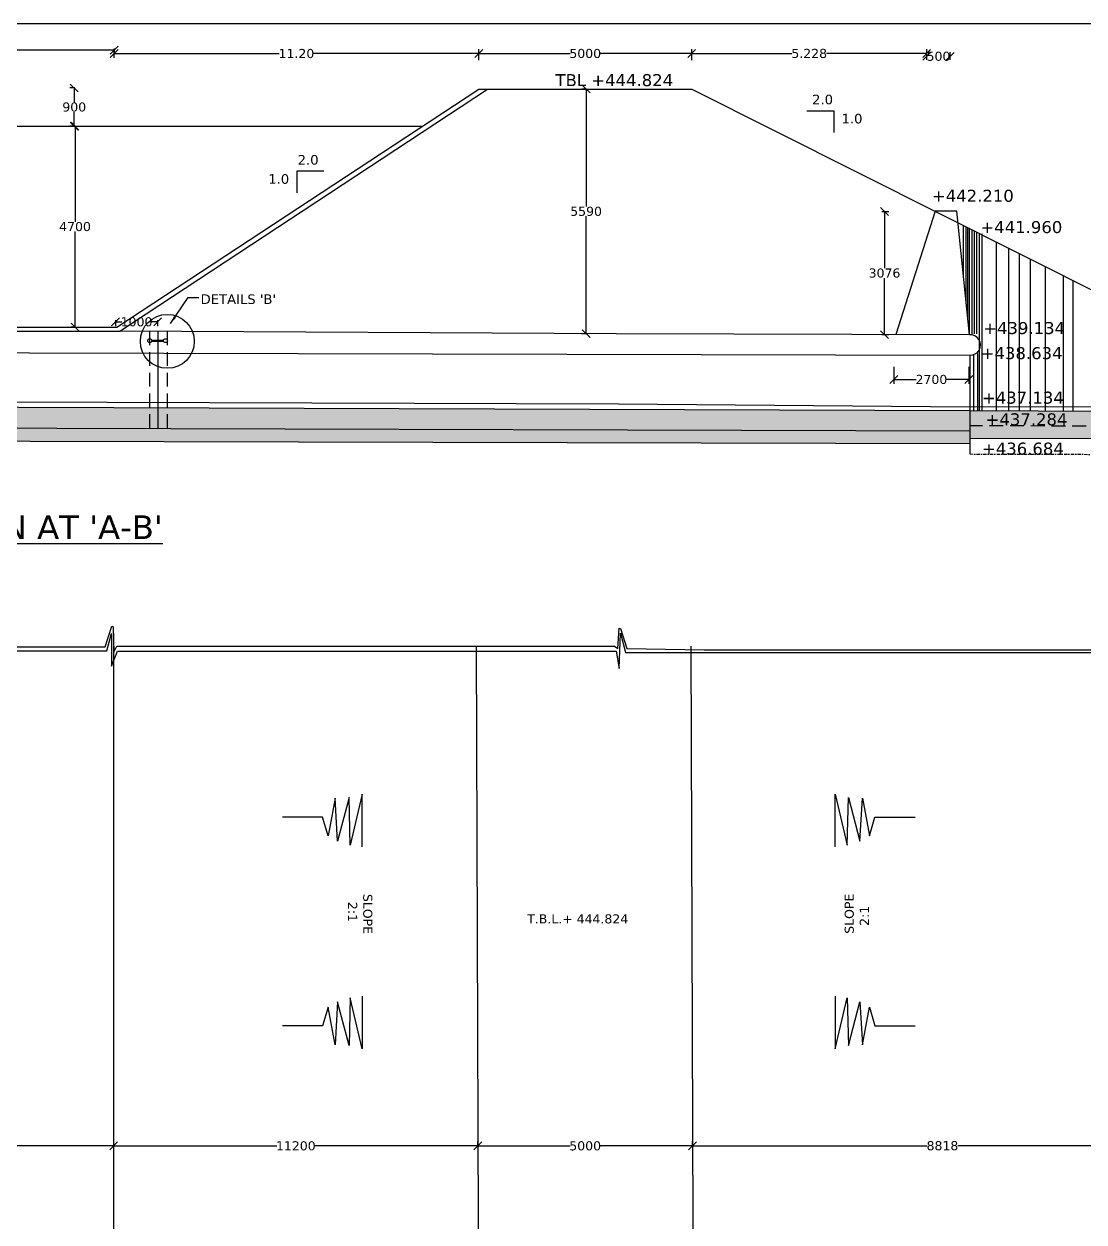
# Model space of a CAD drawing. Header units: inches. Extents: x 158 to 3095, y 377 to 1940.
# Drawn here: x 1326 to 1815, y 1388 to 1940 of the extents above; entities that cross this region are included whole.
import ezdxf

# ---------------------------------------------------------------- set-up
doc = ezdxf.new("R2010")
doc.units = ezdxf.units.IN
doc.header["$MEASUREMENT"] = 0
doc.linetypes.add('DASHDOT', pattern=[1, 0.5, -0.25, 0, -0.25])
doc.linetypes.add('HIDDEN', pattern=[9.525, 6.35, -3.175])
for name, color, linetype in [('DIMENSION', 7, 'Continuous'), ('DRAWING', 50, 'Continuous'), ('HATCH', 7, 'Continuous'), ('TEXT', 7, 'Continuous')]:
    doc.layers.add(name, color=color, linetype=linetype)
doc.styles.get("Standard").update_dxf_attribs({"font": 'verdana.ttf', "height": 4.1875})
doc.dimstyles.get("Standard").update_dxf_attribs({"dimtxt": 4.055, "dimasz": 3.625, "dimexe": 1.9925, "dimexo": 0.0625, "dimgap": 0.09, "dimtad": 0, "dimtih": 1, "dimtoh": 1, "dimdec": 0, "dimzin": 0, "dimdsep": 46, "dimtxsty": 'Standard', "dimblk": 'OBLIQUE', "dimcen": 0.09, "dimadec": 0, "dimazin": 0, "dimtfac": 1, "dimtdec": 0, "dimtofl": 0, "dimtmove": 0, "dimatfit": 3, "dimfxl": 1, "dimtolj": 1, "dimtzin": 0, "dimarcsym": 0})

# ---------------------------------------------------------------- blocks, each defined once
blk = doc.blocks.new('_Oblique')
at = {"color": 0, "linetype": 'ByBlock', "lineweight": -2}
blk.add_line((-0.5, -0.5), (0.5, 0.5), dxfattribs=at)
blk = doc.blocks.new('*D44')
at = {"layer": 'Defpoints', "color": 0, "transparency": 16777216}
for p in [(1179.3, 1422.83), (1367.7, 1422.83), (1367.7, 1422.83)]:
    blk.add_point(p, dxfattribs=at)
at = {"layer": 'DIMENSION', "color": 0, "lineweight": -2, "transparency": 16777216}
for p, q in [((1179.3, 1422.89), (1179.3, 1424.82)), ((1367.7, 1422.89), (1367.7, 1424.82)), ((1179.3, 1422.83), (1266.43, 1422.83)), ((1367.7, 1422.83), (1280.56, 1422.83))]:
    blk.add_line(p, q, dxfattribs=at)
at = {"layer": 'DIMENSION', "color": 0, "lineweight": -2, "transparency": 16777216, "xscale": 3.625, "yscale": 3.625, "zscale": 3.625, "rotation": 180}
blk.add_blockref('_Oblique', (1179.3, 1422.83), dxfattribs=at)
at = {"layer": 'DIMENSION', "color": 0, "lineweight": -2, "transparency": 16777216, "xscale": 3.625, "yscale": 3.625, "zscale": 3.625}
blk.add_blockref('_Oblique', (1367.7, 1422.83), dxfattribs=at)
at = {"layer": 'DIMENSION', "color": 0, "transparency": 16777216, "insert": (1273.5, 1422.83), "char_height": 4.188, "attachment_point": 5}
blk.add_mtext('\\A1;9500', dxfattribs=at)
blk = doc.blocks.new('*D45')
at = {"layer": 'Defpoints', "color": 0, "transparency": 16777216}
for p in [(1367.7, 1422.83), (1535.46, 1422.83), (1535.46, 1422.83)]:
    blk.add_point(p, dxfattribs=at)
at = {"layer": 'DIMENSION', "color": 0, "lineweight": -2, "transparency": 16777216}
for p, q in [((1367.7, 1422.89), (1367.7, 1424.82)), ((1535.46, 1422.89), (1535.46, 1424.82)), ((1367.7, 1422.83), (1442.91, 1422.83)), ((1535.46, 1422.83), (1460.24, 1422.83))]:
    blk.add_line(p, q, dxfattribs=at)
at = {"layer": 'DIMENSION', "color": 0, "lineweight": -2, "transparency": 16777216, "xscale": 3.625, "yscale": 3.625, "zscale": 3.625, "rotation": 180}
blk.add_blockref('_Oblique', (1367.7, 1422.83), dxfattribs=at)
at = {"layer": 'DIMENSION', "color": 0, "lineweight": -2, "transparency": 16777216, "xscale": 3.625, "yscale": 3.625, "zscale": 3.625}
blk.add_blockref('_Oblique', (1535.46, 1422.83), dxfattribs=at)
at = {"layer": 'DIMENSION', "color": 0, "transparency": 16777216, "insert": (1451.58, 1422.83), "char_height": 4.188, "attachment_point": 5}
blk.add_mtext('\\A1;11200', dxfattribs=at)
blk = doc.blocks.new('*D46')
at = {"layer": 'Defpoints', "color": 0, "transparency": 16777216}
for p in [(1535.46, 1422.83), (1634.26, 1422.83), (1634.26, 1422.83)]:
    blk.add_point(p, dxfattribs=at)
at = {"layer": 'DIMENSION', "color": 0, "lineweight": -2, "transparency": 16777216}
for p, q in [((1535.46, 1422.89), (1535.46, 1424.82)), ((1634.26, 1422.89), (1634.26, 1424.82)), ((1535.46, 1422.83), (1577.9, 1422.83)), ((1634.26, 1422.83), (1591.82, 1422.83))]:
    blk.add_line(p, q, dxfattribs=at)
at = {"layer": 'DIMENSION', "color": 0, "lineweight": -2, "transparency": 16777216, "xscale": 3.625, "yscale": 3.625, "zscale": 3.625, "rotation": 180}
blk.add_blockref('_Oblique', (1535.46, 1422.83), dxfattribs=at)
at = {"layer": 'DIMENSION', "color": 0, "lineweight": -2, "transparency": 16777216, "xscale": 3.625, "yscale": 3.625, "zscale": 3.625}
blk.add_blockref('_Oblique', (1634.26, 1422.83), dxfattribs=at)
at = {"layer": 'DIMENSION', "color": 0, "transparency": 16777216, "insert": (1584.86, 1422.83), "char_height": 4.188, "attachment_point": 5}
blk.add_mtext('\\A1;5000', dxfattribs=at)
blk = doc.blocks.new('*D47')
at = {"layer": 'Defpoints', "color": 0, "transparency": 16777216}
for p in [(1634.26, 1422.89), (1864.55, 1422.89), (1864.55, 1422.89)]:
    blk.add_point(p, dxfattribs=at)
at = {"layer": 'DIMENSION', "color": 0, "lineweight": -2, "transparency": 16777216}
for p, q in [((1634.26, 1422.95), (1634.26, 1424.88)), ((1864.55, 1422.95), (1864.55, 1424.88)), ((1634.26, 1422.89), (1742.34, 1422.89)), ((1864.55, 1422.89), (1756.48, 1422.89))]:
    blk.add_line(p, q, dxfattribs=at)
at = {"layer": 'DIMENSION', "color": 0, "lineweight": -2, "transparency": 16777216, "xscale": 3.625, "yscale": 3.625, "zscale": 3.625, "rotation": 180}
blk.add_blockref('_Oblique', (1634.26, 1422.89), dxfattribs=at)
at = {"layer": 'DIMENSION', "color": 0, "lineweight": -2, "transparency": 16777216, "xscale": 3.625, "yscale": 3.625, "zscale": 3.625}
blk.add_blockref('_Oblique', (1864.55, 1422.89), dxfattribs=at)
at = {"layer": 'DIMENSION', "color": 0, "transparency": 16777216, "insert": (1749.41, 1422.89), "char_height": 4.188, "attachment_point": 5}
blk.add_mtext('\\A1;8818', dxfattribs=at)
blk = doc.blocks.new('*D69')
at = {"layer": 'Defpoints', "color": 0, "transparency": 16777216}
for p in [(1368.52, 1803.17), (1387.94, 1803.17), (1387.94, 1802.4)]:
    blk.add_point(p, dxfattribs=at)
at = {"layer": 'DIMENSION', "color": 0, "lineweight": -2, "transparency": 16777216}
for p, q in [((1368.52, 1803.11), (1368.52, 1800.41)), ((1368.52, 1802.4), (1371.39, 1802.4)), ((1387.94, 1802.4), (1385.06, 1802.4)), ((1387.94, 1803.11), (1387.94, 1800.41))]:
    blk.add_line(p, q, dxfattribs=at)
at = {"layer": 'DIMENSION', "color": 0, "lineweight": -2, "transparency": 16777216, "xscale": 3.625, "yscale": 3.625, "zscale": 3.625, "rotation": 180}
blk.add_blockref('_Oblique', (1368.52, 1802.4), dxfattribs=at)
at = {"layer": 'DIMENSION', "color": 0, "lineweight": -2, "transparency": 16777216, "xscale": 3.625, "yscale": 3.625, "zscale": 3.625}
blk.add_blockref('_Oblique', (1387.94, 1802.4), dxfattribs=at)
at = {"layer": 'DIMENSION', "color": 0, "transparency": 16777216, "insert": (1378.23, 1802.4), "char_height": 4.188, "attachment_point": 5}
blk.add_mtext('\\A1;1000', dxfattribs=at)
blk = doc.blocks.new('*D70')
at = {"layer": 'Defpoints', "color": 0, "transparency": 16777216}
for p in [(1178.11, 1928.34), (1367.89, 1928.34), (1367.89, 1927.52)]:
    blk.add_point(p, dxfattribs=at)
at = {"layer": 'DIMENSION', "color": 0, "lineweight": -2, "transparency": 16777216}
for p, q in [((1178.11, 1928.28), (1178.11, 1925.52)), ((1178.11, 1927.52), (1265.94, 1927.52)), ((1367.89, 1927.52), (1280.07, 1927.52)), ((1367.89, 1928.28), (1367.89, 1925.52))]:
    blk.add_line(p, q, dxfattribs=at)
at = {"layer": 'DIMENSION', "color": 0, "lineweight": -2, "transparency": 16777216, "xscale": 3.625, "yscale": 3.625, "zscale": 3.625, "rotation": 180}
blk.add_blockref('_Oblique', (1178.11, 1927.52), dxfattribs=at)
at = {"layer": 'DIMENSION', "color": 0, "lineweight": -2, "transparency": 16777216, "xscale": 3.625, "yscale": 3.625, "zscale": 3.625}
blk.add_blockref('_Oblique', (1367.89, 1927.52), dxfattribs=at)
at = {"layer": 'DIMENSION', "color": 0, "transparency": 16777216, "insert": (1273, 1927.52), "char_height": 4.188, "attachment_point": 5}
blk.add_mtext('\\A1;9500', dxfattribs=at)
blk = doc.blocks.new('*D71')
at = {"layer": 'Defpoints', "color": 0, "transparency": 16777216}
for p in [(1349.9, 1910.13), (1349.53, 1892.52), (1349.9, 1892.52)]:
    blk.add_point(p, dxfattribs=at)
at = {"layer": 'DIMENSION', "color": 0, "lineweight": -2, "transparency": 16777216}
for p, q in [((1349.83, 1910.13), (1347.54, 1910.13)), ((1349.53, 1910.13), (1349.53, 1903.6)), ((1349.53, 1892.52), (1349.53, 1899.06)), ((1349.83, 1892.52), (1347.54, 1892.52))]:
    blk.add_line(p, q, dxfattribs=at)
at = {"layer": 'DIMENSION', "color": 0, "lineweight": -2, "transparency": 16777216, "xscale": 3.625, "yscale": 3.625, "zscale": 3.625}
for p, rotation in [((1349.53, 1910.13), 90), ((1349.53, 1892.52), 270)]:
    blk.add_blockref('_Oblique', p, dxfattribs=dict(at, rotation=rotation))
at = {"layer": 'DIMENSION', "color": 0, "transparency": 16777216, "insert": (1349.53, 1901.33), "char_height": 4.188, "attachment_point": 5}
blk.add_mtext('\\A1;900', dxfattribs=at)
blk = doc.blocks.new('*D72')
at = {"layer": 'Defpoints', "color": 0, "transparency": 16777216}
for p in [(1349.9, 1892.52), (1349.9, 1800), (1349.9, 1800)]:
    blk.add_point(p, dxfattribs=at)
at = {"layer": 'DIMENSION', "color": 0, "lineweight": -2, "transparency": 16777216}
for p, q in [((1349.83, 1892.52), (1347.9, 1892.52)), ((1349.9, 1892.52), (1349.9, 1848.53)), ((1349.9, 1800), (1349.9, 1843.99)), ((1349.83, 1800), (1347.9, 1800))]:
    blk.add_line(p, q, dxfattribs=at)
at = {"layer": 'DIMENSION', "color": 0, "lineweight": -2, "transparency": 16777216, "xscale": 3.625, "yscale": 3.625, "zscale": 3.625}
for p, rotation in [((1349.9, 1892.52), 90), ((1349.9, 1800), 270)]:
    blk.add_blockref('_Oblique', p, dxfattribs=dict(at, rotation=rotation))
at = {"layer": 'DIMENSION', "color": 0, "transparency": 16777216, "insert": (1349.9, 1846.26), "char_height": 4.188, "attachment_point": 5}
blk.add_mtext('\\A1;4700', dxfattribs=at)
blk = doc.blocks.new('*D73')
at = {"layer": 'Defpoints', "color": 0, "transparency": 16777216}
for p in [(1585.58, 1909.64), (1585.28, 1796.95), (1585.58, 1796.95)]:
    blk.add_point(p, dxfattribs=at)
at = {"layer": 'DIMENSION', "color": 0, "lineweight": -2, "transparency": 16777216}
for p, q in [((1585.51, 1909.64), (1583.28, 1909.64)), ((1585.28, 1909.64), (1585.28, 1855.56)), ((1585.28, 1796.95), (1585.28, 1851.02)), ((1585.51, 1796.95), (1583.28, 1796.95))]:
    blk.add_line(p, q, dxfattribs=at)
at = {"layer": 'DIMENSION', "color": 0, "lineweight": -2, "transparency": 16777216, "xscale": 3.625, "yscale": 3.625, "zscale": 3.625}
for p, rotation in [((1585.28, 1909.64), 90), ((1585.28, 1796.95), 270)]:
    blk.add_blockref('_Oblique', p, dxfattribs=dict(at, rotation=rotation))
at = {"layer": 'DIMENSION', "color": 0, "transparency": 16777216, "insert": (1585.28, 1853.29), "char_height": 4.188, "attachment_point": 5}
blk.add_mtext('\\A1;5590', dxfattribs=at)
blk = doc.blocks.new('*D75')
at = {"layer": 'Defpoints', "color": 0, "transparency": 16777216}
for p in [(1633.93, 1926), (1535.85, 1922.92), (1633.93, 1922.92)]:
    blk.add_point(p, dxfattribs=at)
at = {"layer": 'DIMENSION', "color": 0, "lineweight": -2, "transparency": 16777216}
for p, q in [((1535.85, 1922.98), (1535.85, 1927.99)), ((1535.85, 1926), (1577.93, 1926)), ((1633.93, 1926), (1591.85, 1926)), ((1633.93, 1922.98), (1633.93, 1927.99))]:
    blk.add_line(p, q, dxfattribs=at)
at = {"layer": 'DIMENSION', "color": 0, "lineweight": -2, "transparency": 16777216, "xscale": 3.625, "yscale": 3.625, "zscale": 3.625, "rotation": 180}
blk.add_blockref('_Oblique', (1535.85, 1926), dxfattribs=at)
at = {"layer": 'DIMENSION', "color": 0, "lineweight": -2, "transparency": 16777216, "xscale": 3.625, "yscale": 3.625, "zscale": 3.625}
blk.add_blockref('_Oblique', (1633.93, 1926), dxfattribs=at)
at = {"layer": 'DIMENSION', "color": 0, "transparency": 16777216, "insert": (1584.89, 1926), "char_height": 4.188, "attachment_point": 5}
blk.add_mtext('\\A1;5000', dxfattribs=at)
blk = doc.blocks.new('*D80')
at = {"layer": 'Defpoints', "color": 0, "transparency": 16777216}
for p in [(1367.89, 1923.97), (1535.85, 1925.97), (1535.85, 1923.97)]:
    blk.add_point(p, dxfattribs=at)
at = {"layer": 'DIMENSION', "color": 0, "lineweight": -2, "transparency": 16777216}
for p, q in [((1367.89, 1924.04), (1367.89, 1927.96)), ((1535.85, 1924.04), (1535.85, 1927.96)), ((1367.89, 1925.97), (1443.99, 1925.97)), ((1535.85, 1925.97), (1459.75, 1925.97))]:
    blk.add_line(p, q, dxfattribs=at)
at = {"layer": 'DIMENSION', "color": 0, "lineweight": -2, "transparency": 16777216, "xscale": 3.625, "yscale": 3.625, "zscale": 3.625, "rotation": 180}
blk.add_blockref('_Oblique', (1367.89, 1925.97), dxfattribs=at)
at = {"layer": 'DIMENSION', "color": 0, "lineweight": -2, "transparency": 16777216, "xscale": 3.625, "yscale": 3.625, "zscale": 3.625}
blk.add_blockref('_Oblique', (1535.85, 1925.97), dxfattribs=at)
at = {"layer": 'DIMENSION', "color": 0, "transparency": 16777216, "insert": (1451.87, 1925.97), "char_height": 4.188, "attachment_point": 5}
blk.add_mtext('\\A1;11.20', dxfattribs=at)
blk = doc.blocks.new('*D81')
at = {"layer": 'Defpoints', "color": 0, "transparency": 16777216}
for p in [(1742.15, 1922.98), (1753.01, 1924.7), (1753.01, 1922.98)]:
    blk.add_point(p, dxfattribs=at)
at = {"layer": 'DIMENSION', "color": 0, "lineweight": -2, "transparency": 16777216}
for p, q in [((1742.15, 1923.04), (1742.15, 1926.69)), ((1753.01, 1923.04), (1753.01, 1926.69)), ((1742.15, 1924.7), (1742.45, 1924.7)), ((1753.01, 1924.7), (1752.71, 1924.7))]:
    blk.add_line(p, q, dxfattribs=at)
at = {"layer": 'DIMENSION', "color": 0, "lineweight": -2, "transparency": 16777216, "xscale": 3.625, "yscale": 3.625, "zscale": 3.625, "rotation": 180}
blk.add_blockref('_Oblique', (1742.15, 1924.7), dxfattribs=at)
at = {"layer": 'DIMENSION', "color": 0, "lineweight": -2, "transparency": 16777216, "xscale": 3.625, "yscale": 3.625, "zscale": 3.625}
blk.add_blockref('_Oblique', (1753.01, 1924.7), dxfattribs=at)
at = {"layer": 'DIMENSION', "color": 0, "transparency": 16777216, "insert": (1747.58, 1924.7), "char_height": 4.188, "attachment_point": 5}
blk.add_mtext('\\A1;500', dxfattribs=at)
blk = doc.blocks.new('*D82')
at = {"layer": 'Defpoints', "color": 0, "transparency": 16777216}
for p in [(1742.15, 1926), (1633.93, 1924), (1742.15, 1924)]:
    blk.add_point(p, dxfattribs=at)
at = {"layer": 'DIMENSION', "color": 0, "lineweight": -2, "transparency": 16777216}
for p, q in [((1633.93, 1924.07), (1633.93, 1927.99)), ((1633.93, 1926), (1680.01, 1926)), ((1742.15, 1926), (1696.07, 1926)), ((1742.15, 1924.07), (1742.15, 1927.99))]:
    blk.add_line(p, q, dxfattribs=at)
at = {"layer": 'DIMENSION', "color": 0, "lineweight": -2, "transparency": 16777216, "xscale": 3.625, "yscale": 3.625, "zscale": 3.625, "rotation": 180}
blk.add_blockref('_Oblique', (1633.93, 1926), dxfattribs=at)
at = {"layer": 'DIMENSION', "color": 0, "lineweight": -2, "transparency": 16777216, "xscale": 3.625, "yscale": 3.625, "zscale": 3.625}
blk.add_blockref('_Oblique', (1742.15, 1926), dxfattribs=at)
at = {"layer": 'DIMENSION', "color": 0, "transparency": 16777216, "insert": (1688.04, 1926), "char_height": 4.188, "attachment_point": 5}
blk.add_mtext('\\A1;5.228', dxfattribs=at)
blk = doc.blocks.new('*D88')
at = {"layer": 'Defpoints', "color": 0, "transparency": 16777216}
for p in [(1727.07, 1781.78), (1761.6, 1781.78), (1761.6, 1775.84)]:
    blk.add_point(p, dxfattribs=at)
at = {"layer": 'DIMENSION', "color": 0, "lineweight": -2, "transparency": 16777216}
for p, q in [((1727.07, 1781.71), (1727.07, 1773.85)), ((1761.6, 1781.71), (1761.6, 1773.85)), ((1727.07, 1775.84), (1737.33, 1775.84)), ((1761.6, 1775.84), (1751.33, 1775.84))]:
    blk.add_line(p, q, dxfattribs=at)
at = {"layer": 'DIMENSION', "color": 0, "lineweight": -2, "transparency": 16777216, "xscale": 3.625, "yscale": 3.625, "zscale": 3.625, "rotation": 180}
blk.add_blockref('_Oblique', (1727.07, 1775.84), dxfattribs=at)
at = {"layer": 'DIMENSION', "color": 0, "lineweight": -2, "transparency": 16777216, "xscale": 3.625, "yscale": 3.625, "zscale": 3.625}
blk.add_blockref('_Oblique', (1761.6, 1775.84), dxfattribs=at)
at = {"layer": 'DIMENSION', "color": 0, "transparency": 16777216, "insert": (1744.33, 1775.84), "char_height": 4.188, "attachment_point": 5}
blk.add_mtext('\\A1;2700', dxfattribs=at)
blk = doc.blocks.new('*D89')
at = {"layer": 'Defpoints', "color": 0, "transparency": 16777216}
for p in [(1721.44, 1853.19), (1721.44, 1796.5), (1722.73, 1796.5)]:
    blk.add_point(p, dxfattribs=at)
at = {"layer": 'DIMENSION', "color": 0, "lineweight": -2, "transparency": 16777216}
for p, q in [((1721.5, 1853.19), (1724.73, 1853.19)), ((1722.73, 1853.19), (1722.73, 1827.12)), ((1722.73, 1796.5), (1722.73, 1822.58)), ((1721.5, 1796.5), (1724.73, 1796.5))]:
    blk.add_line(p, q, dxfattribs=at)
at = {"layer": 'DIMENSION', "color": 0, "lineweight": -2, "transparency": 16777216, "xscale": 3.625, "yscale": 3.625, "zscale": 3.625}
for p, rotation in [((1722.73, 1853.19), 90), ((1722.73, 1796.5), 270)]:
    blk.add_blockref('_Oblique', p, dxfattribs=dict(at, rotation=rotation))
at = {"layer": 'DIMENSION', "color": 0, "transparency": 16777216, "insert": (1722.73, 1824.85), "char_height": 4.188, "attachment_point": 5}
blk.add_mtext('\\A1;3076', dxfattribs=at)

msp = doc.modelspace()

# ---------------------------------------------------------------- hatches: boundary and pattern name
at = {"layer": 'HATCH'}
h = msp.add_hatch(dxfattribs=at)
h.set_pattern_fill('AR-CONC', color=256, scale=4, style=0)
h.set_pattern_definition([(50, (0, 0), (28.6904, -2.51009), [3, -33]), (355, (0, 0), (-5.55005, 30.0877), [2.4, -26.4]), (100.4514, (2.39, -0.21), (23.14038, 27.57758), [2.5496, -28.04568]), (46.1842, (0, 8), (42.68964, -6.62076), [4.5, -49.5]), (96.6356, (3.557, 7.45), (37.3865, 38.9647), [3.8244, -42.0685]), (351.1842, (0, 8), (37.3865, 38.96474), [3.6, -39.6]), (21, (4, 6), (23.87628, -16.10476), [3, -33]), (326, (4, 6), (9.7326, 29.006), [2.4, -26.4]), (71.4514, (5.99, 4.658), (33.6089, 12.90122), [2.5496, -28.04568]), (37.5, (0, 0), (0.486394, 13.315754), [0, -26.08, 0, -26.8, 0, -26.5]), (7.5, (0, 0), (10.52278, 15.77647), [0, -15.28, 0, -25.48, 0, -10.1]), (327.5, (-8.92, 0), (21.352897, -0.902195), [0, -10, 0, -31.2, 0, -41.4]), (317.5, (-12.92, 0), (23.32745, 4.0042), [0, -13, 0, -20.72, 0, -29.4])])
h.paths.add_polyline_path([(374.23, 1715.38), (384.38, 1715.38), (398.77, 1750.54), (710.72, 1750.54), (710.72, 1748.88), (1762.04, 1746.16), (1762.04, 1741.53), (1762.04, 1748.83), (2242.67, 1747.36), (2253.1, 1711.51), (2267.26, 1711.51), (2267.26, 1758.93), (1762.04, 1761.37), (1384.25, 1762.68), (922.82, 1764.28), (710.7, 1765.02), (710.7, 1763.47), (418.67, 1763.26), (422.96, 1757.25), (373.48, 1757.25)])

# ---------------------------------------------------------------- linework, layer by layer
at = {"layer": 'DRAWING'}
msp.add_lwpolyline([(3090.11, 1939.61), (157.88, 1939.61), (157.88, 376.88), (3090.11, 376.88)], close=True, dxfattribs=at)
for points in [[(726.79, 1853.74), (835.02, 1910.13), (1011.9, 1910.13), (1178.41, 1800), (1369.14, 1800), (1535.85, 1909.64), (1633.93, 1909.64), (1863.06, 1794.61), (2259.73, 1794.61), (2357.63, 1794.61), (2417.02, 1752.77)], [(1007.9, 1910.13), (1177.75, 1798.06), (1370.58, 1798.06), (1539.86, 1909.64)], [(1686.99, 1899.56), (1699.32, 1899.56), (1699.32, 1889.57)], [(1038.52, 1892.52), (1509.83, 1892.52)], [(1464.46, 1871.77), (1452.13, 1871.77), (1452.13, 1861.78)], [(1761.89, 1796.47), (1755.98, 1853.39), (1746.04, 1853.31), (1727.89, 1796.55)], [(1759.07, 1823.57), (1759.07, 1846.81)], [(1760.31, 1811.66), (1760.31, 1846.19)], [(1761.09, 1804.09), (1761.09, 1845.8)], [(1761.94, 1796.83), (1761.94, 1845.37)], [(1763.05, 1796.83), (1763.05, 1844.81)], [(1764.13, 1796.83), (1764.13, 1844.27)], [(1765.2, 1796.83), (1765.2, 1843.73)], [(1766.38, 1843.14), (1766.38, 1761.35)], [(1767.5, 1842.87), (1767.5, 1761.34)], [(1774.17, 1839.23), (1774.17, 1761.34)], [(1779.87, 1836.37), (1779.87, 1761.34)], [(1784.78, 1833.91), (1784.78, 1761.34)], [(1789.88, 1831.34), (1789.88, 1761.34)], [(1796.75, 1827.89), (1796.75, 1761.34)], [(1805, 1823.75), (1805, 1761.34)], [(1809.44, 1821.53), (1809.44, 1761.34)], [(1761.89, 1796.47), (1599.11, 1796.88), (1370.58, 1798.06)], [(1385.19, 1793.94), (1390.67, 1793.94)], [(1388.05, 1797.97), (1388.05, 1753.27)], [(709.86, 1789.61), (1762.04, 1787)], [(1385.16, 1793.44), (1390.7, 1793.44)], [(1762.04, 1787), (1762.04, 1763.24), (1762.04, 1762.03), (1762.04, 1760.71), (1762.04, 1754.74), (1762.04, 1751.94), (1762.04, 1748.83), (1762.04, 1746.16), (710.72, 1748.88)], [(1763.72, 1787.21), (1763.72, 1761.36)], [(1765.53, 1787.81), (1765.53, 1761.35)], [(710.58, 1766.27), (1223.42, 1765.84), (1600.2, 1764.62), (1761.81, 1763.24)], [(1762.04, 1761.37), (710.7, 1765.02)], [(2245.58, 1761.98), (1761.81, 1763.24)], [(2267.26, 1758.93), (1761.81, 1761.37)], [(710.56, 1755.26), (1762.04, 1752.17)], [(1762.04, 1748.83), (1936.06, 1748.31), (2143.84, 1747.76), (2242.67, 1747.36)], [(1762.04, 1746.16), (1762.04, 1741.53)], [(374.97, 1649.74), (558.85, 1649.74), (561.24, 1660.82), (560.99, 1644.3), (563.85, 1650.38), (869.03, 1650.38), (871.67, 1661.29), (871.67, 1645), (874.21, 1651.83), (1136.75, 1651.83), (1139.82, 1660.59), (1139.82, 1645.28), (1142.27, 1650.91), (1364.49, 1650.91), (1366.76, 1658.9), (1366.76, 1643.78), (1369.44, 1650.77), (1599.21, 1650.77), (1600.53, 1642.67), (1601.09, 1659.01), (1603.43, 1650.09), (2079.16, 1650.09)], [(564.17, 1653.03), (782.55, 1653.03), (868.26, 1653.03), (871.92, 1665.21), (873.57, 1653.11), (994.8, 1653.11), (1135.86, 1653.11), (1140.38, 1663.7), (1141.47, 1652.66), (1363.83, 1652.66), (1366.91, 1662.24), (1367.53, 1661.93), (1367.71, 1650.18), (1369.19, 1652.95), (1598.35, 1652.95), (1599.88, 1651.94), (1600.51, 1661.29), (1601.12, 1661.1), (1604.02, 1651.89), (1639.62, 1651.26), (1930.74, 1651.26)], [(1367.68, 1653.03), (1367.73, 987.91)], [(1534.65, 1653.03), (1536.99, 988.29)], [(1633.45, 1653.03), (1635.79, 988.29)], [(1482.21, 1560.59), (1482.21, 1584.89), (1476.61, 1561.41), (1476.12, 1583.28), (1470.81, 1563.18), (1469.69, 1582.96), (1466.47, 1565.59), (1463.89, 1574.28), (1445.38, 1574.28)], [(1700, 1560.59), (1700, 1584.89), (1705.6, 1561.41), (1706.08, 1583.28), (1711.39, 1563.18), (1712.52, 1582.96), (1715.74, 1565.59), (1718.31, 1574.28), (1736.82, 1574.28)], [(1482.21, 1491.8), (1482.21, 1467.5), (1476.61, 1490.98), (1476.12, 1469.11), (1470.81, 1489.21), (1469.69, 1469.43), (1466.47, 1486.8), (1463.89, 1478.11), (1445.38, 1478.11)], [(1700, 1491.8), (1700, 1467.5), (1705.6, 1490.98), (1706.08, 1469.11), (1711.39, 1489.21), (1712.52, 1469.43), (1715.74, 1486.8), (1718.31, 1478.11), (1736.82, 1478.11)]]:
    msp.add_lwpolyline(points, dxfattribs=at)
at = {"layer": 'DRAWING', "linetype": 'HIDDEN'}
for points in [[(1384.25, 1797.99), (1384.25, 1753.28)], [(1392.39, 1797.95), (1392.39, 1753.26)], [(2244.17, 1752.96), (1762.04, 1754.53)]]:
    msp.add_lwpolyline(points, dxfattribs=at)
at = {"layer": 'DRAWING', "linetype": 'DASHDOT', "ltscale": 3}
msp.add_lwpolyline([(1762.04, 1741.53), (1936.06, 1741.02), (2143.84, 1740.47), (2244.79, 1740.06)], dxfattribs=at)
at = {"layer": 'DRAWING'}
for centre, radius in [((1392.39, 1793.4), 12.41), ((1384.31, 1793.74), 0.904), ((1391.55, 1793.74), 0.904)]:
    msp.add_circle(centre, radius, dxfattribs=at)
msp.add_arc((1762.17, 1791.73), 4.74, 268.5005, 93.4189, dxfattribs=at)

# ---------------------------------------------------------------- texts
at = {"layer": 'TEXT'}
for s, insert, char_height, width, attachment_point in [('TBL +444.824', (1571.2, 1916.5), 5.5275, 100.5779, 1), ('2.0', (1689.38, 1907.04), 4.422, 80.4623, 1), ('1.0', (1702.92, 1898.22), 4.422, 80.4623, 1), ('2.0', (1462.07, 1879.25), 4.422, 80.4623, 3), ('1.0', (1448.53, 1870.43), 4.422, 80.4623, 3), ('+442.210', (1744.56, 1863.24), 5.527, 100.5779, 1), ('+441.960', (1766.91, 1848.82), 5.527, 100.5779, 1), ("DETAILS 'B'", (1407.71, 1815.06), 4.422, 80.4623, 1), ('+439.134', (1768.19, 1802.31), 5.527, 100.5779, 1), ('+438.634', (1767.03, 1790.75), 5.527, 100.5779, 1), ('+437.134', (1767.61, 1770.24), 5.527, 100.5779, 1), ('+437.284', (1769.28, 1760.26), 5.527, 100.5779, 1), ('+436.684', (1767.61, 1746.77), 5.527, 100.5779, 1), ("{\\LLONGITUDINAL SECTION AT 'A-B'}", (1145.15, 1713.24), 10.8352, 529.5927, 1), ('T.B.L.+ 444.824', (1558.16, 1529.5), 4.1875, 56.3899, 1)]:
    msp.add_mtext(s, dxfattribs=dict(at, insert=insert, char_height=char_height, width=width, attachment_point=attachment_point))
at = {"layer": 'TEXT', "char_height": 4.188, "width": 45.442}
for insert, attachment_point, rotation in [((1475.66, 1538.89), 7, 270), ((1704.37, 1520.53), 1, 90)]:
    msp.add_mtext('SLOPE\\P  2:1', dxfattribs=dict(at, insert=insert, attachment_point=attachment_point, rotation=rotation))

# ---------------------------------------------------------------- dimensions: what is measured, and where the dimension line sits
at = {"layer": 'DIMENSION'}
dim = msp.add_aligned_dim(p1=(1178.11, 1928.34), p2=(1367.89, 1928.34), distance=-0.83, text='9500', dimstyle='Standard', override={"dimtxt": 4.071429}, dxfattribs=at)
dim.commit()
dim.dimension.update_dxf_attribs({"geometry": '*D70', "text_midpoint": (1273, 1927.52)})
for base, p1, p2, text, picture, middle in [((1535.85, 1925.97), (1367.89, 1923.97), (1535.85, 1923.97), '11.20', '*D80', (1451.87, 1925.97)), ((1633.93, 1926), (1535.85, 1922.92), (1633.93, 1922.92), '5000', '*D75', (1584.89, 1926)), ((1742.15, 1926), (1633.93, 1924), (1742.15, 1924), '5.228', '*D82', (1688.04, 1926)), ((1753.01, 1924.7), (1742.15, 1922.98), (1753.01, 1922.98), '500', '*D81', (1747.58, 1924.7)), ((1387.94, 1802.4), (1368.52, 1803.17), (1387.94, 1803.17), '1000', '*D69', (1378.23, 1802.4)), ((1761.6, 1775.84), (1727.07, 1781.78), (1761.6, 1781.78), '2700', '*D88', (1744.33, 1775.84))]:
    dim = msp.add_linear_dim(base=base, p1=p1, p2=p2, text=text, dimstyle='Standard', dxfattribs=at)
    dim.commit()
    dim.dimension.update_dxf_attribs({"geometry": picture, "text_midpoint": middle})
dim = msp.add_linear_dim(base=(1349.53, 1892.52), p1=(1349.9, 1910.13), p2=(1349.9, 1892.52), angle=270, text='900', dimstyle='Standard', dxfattribs=at)
dim.commit()
dim.dimension.update_dxf_attribs({"geometry": '*D71', "text_midpoint": (1349.53, 1901.33), "dimtype": 161})
for p1, p2, distance, text, picture, middle in [((1585.58, 1909.64), (1585.58, 1796.95), -0.3, '5590', '*D73', (1585.28, 1853.29)), ((1349.9, 1892.52), (1349.9, 1800), 0, '4700', '*D72', (1349.9, 1846.26)), ((1179.3, 1422.83), (1367.7, 1422.83), 0, '9500', '*D44', (1273.5, 1422.83)), ((1367.7, 1422.83), (1535.46, 1422.83), 0, '11200', '*D45', (1451.58, 1422.83)), ((1535.46, 1422.83), (1634.26, 1422.83), 0, '5000', '*D46', (1584.86, 1422.83)), ((1634.26, 1422.89), (1864.55, 1422.89), 0, '8818', '*D47', (1749.41, 1422.89))]:
    dim = msp.add_aligned_dim(p1=p1, p2=p2, distance=distance, text=text, dimstyle='Standard', dxfattribs=at)
    dim.commit()
    dim.dimension.update_dxf_attribs({"geometry": picture, "text_midpoint": middle})
dim = msp.add_linear_dim(base=(1722.73, 1796.5), p1=(1721.44, 1853.19), p2=(1721.44, 1796.5), angle=90, text='3076', dimstyle='Standard', dxfattribs=at)
dim.commit()
dim.dimension.update_dxf_attribs({"geometry": '*D89', "text_midpoint": (1722.73, 1824.85)})

# ---------------------------------------------------------------- leaders
msp.add_leader([(1393.9, 1801.71), (1402, 1813.61), (1406.86, 1813.61)], dimstyle='Standard', override={"dimgap": 0.09, "dimtad": 0}, dxfattribs=at)

doc.saveas('drawing.dxf')
